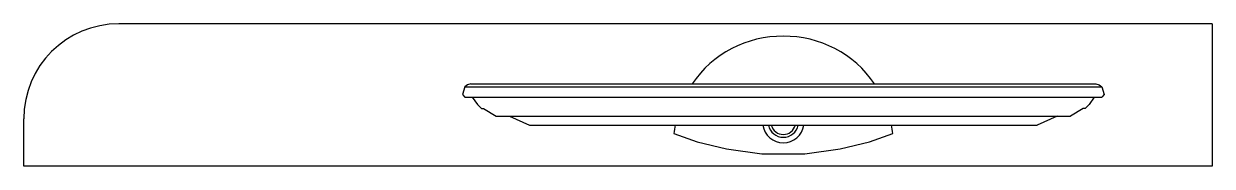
# Model space of a CAD drawing. Header units: millimetres. Extents: x -2.3 to 0.2, y -0.44 to -0.14.
import ezdxf

# ---------------------------------------------------------------- set-up
doc = ezdxf.new("R2010")
doc.units = ezdxf.units.MM

msp = doc.modelspace()

# ---------------------------------------------------------------- linework, layer by layer
for p, q in [((0.1962, -0.1401), (-2.1038, -0.1401)), ((0.1962, -0.1401), (0.1962, -0.4401)), ((-2.3038, -0.4401), (-2.3038, -0.3401)), ((0.1962, -0.4401), (-2.3038, -0.4401))]:
    msp.add_line(p, q)
at = {"linetype": 'ByBlock'}
for points in [[(-0.514, -0.2667, 0.252227), (-0.706, -0.1665, 0.252227), (-0.898, -0.2667)], [(-0.9336, -0.3538, 0.019025), (-0.936, -0.371), (-0.887, -0.3888), (-0.8252, -0.4036), (-0.7513, -0.4137), (-0.6607, -0.4137), (-0.5867, -0.4036), (-0.525, -0.3888), (-0.476, -0.371, 0.019025), (-0.4784, -0.3538)], [(-0.7492, -0.3538, 0.856604), (-0.6628, -0.3538)], [(-0.7373, -0.3538, 0.808503), (-0.6747, -0.3538)], [(-0.7313, -0.3538, 0.769716), (-0.6807, -0.3538)]]:
    msp.add_lwpolyline(points, format="xyb", dxfattribs=at)
for points in [[(-1.3634, -0.2667), (-1.3704, -0.2688), (-1.3762, -0.2729), (-1.381, -0.2894), (-1.3759, -0.2944)], [(-1.3762, -0.2729), (-0.0358, -0.2729)], [(-1.3634, -0.2667), (-0.0486, -0.2667)], [(-0.0486, -0.2667), (-0.0416, -0.2688), (-0.0358, -0.2729), (-0.031, -0.2894), (-0.036, -0.2944)], [(-1.3759, -0.2944), (-0.036, -0.2944)], [(-1.3602, -0.2944), (-1.3496, -0.3101), (-1.3409, -0.3187), (-1.3369, -0.3187), (-1.31, -0.3346)], [(-0.0518, -0.2944), (-0.0624, -0.3101), (-0.0711, -0.3187), (-0.0751, -0.3187), (-0.102, -0.3346)], [(-1.31, -0.3346), (-0.102, -0.3346)], [(-1.2821, -0.3346), (-1.2402, -0.3538)], [(-0.1299, -0.3346), (-0.1718, -0.3538)], [(-1.2402, -0.3538), (-0.1718, -0.3538)]]:
    msp.add_lwpolyline(points, dxfattribs=at)
msp.add_arc((-2.1038, -0.3401), 0.2, 90, 180)

doc.saveas('drawing.dxf')
